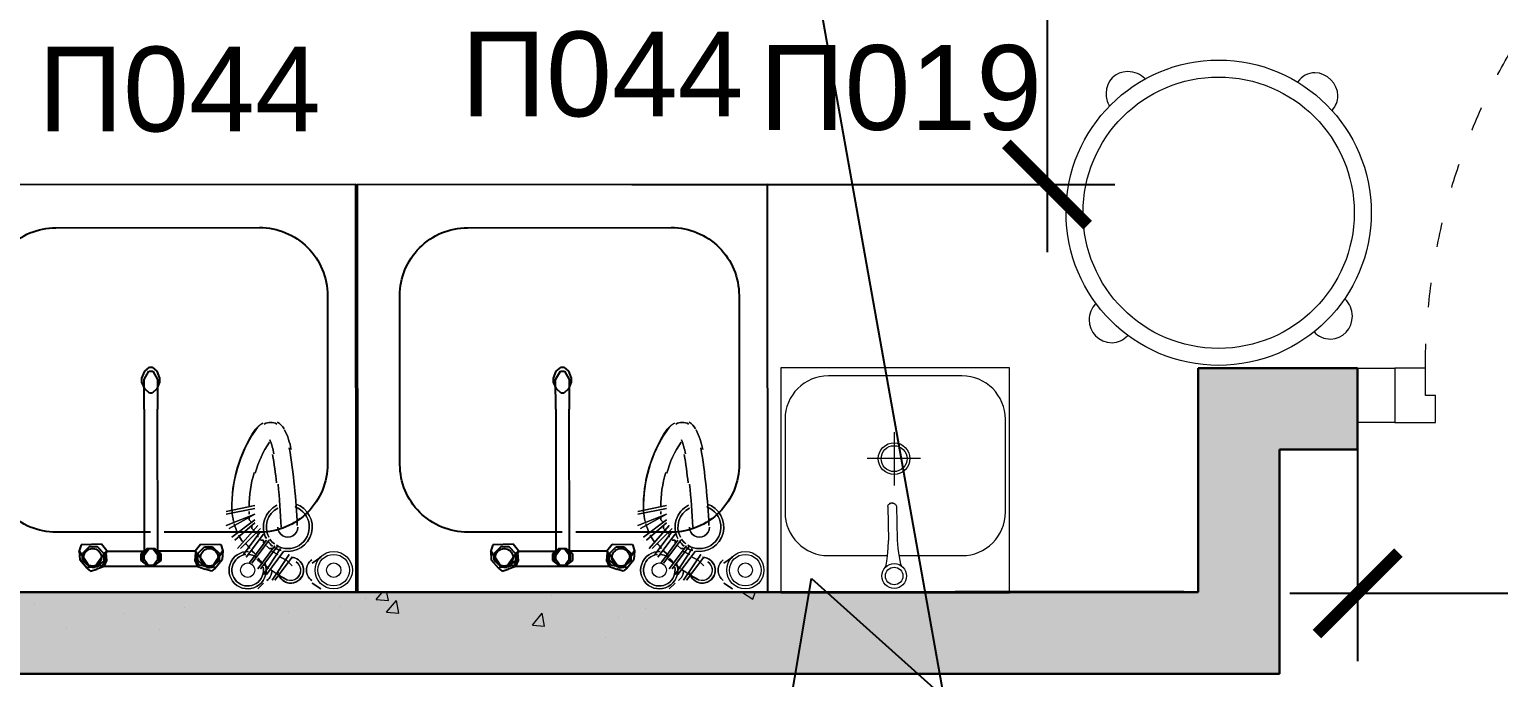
# Model space of a CAD drawing. Header units: millimetres. Extents: x -241391 to 8718866, y 0 to 143518.
# Drawn here: x -214744 to -212577, y 115666 to 116622 of the extents above; entities that cross this region are included whole.
import ezdxf
from ezdxf import colors
from ezdxf.entities.mleader import LeaderData, LeaderLine
from ezdxf.math import Vec2, Vec3

# ---------------------------------------------------------------- set-up
doc = ezdxf.new("R2010")
doc.units = ezdxf.units.MM
doc.header["$MEASUREMENT"] = 0
doc.linetypes.add('ACAD_ISO03W100', pattern=[30, 12, -18])
doc.layers.get('0').update_dxf_attribs({"color": 250, "lineweight": 9})
for name, color, linetype, lineweight in [('АР_Двери', 5, 'Continuous', 18), ('АР_Перегородки газоблок', 165, 'Continuous', 30), ('АР_Перегородки газоблок_Штрих', 165, 'Continuous', 5), ('ТХ_пищеблок', 30, 'Continuous', 20)]:
    doc.layers.add(name, color=color, linetype=linetype, lineweight=lineweight)
doc.layers.add('ТХ_пищеблок_позиции', color=5, linetype='Continuous')
doc.layers.add('ТХ_привязка ТХ', color=7, linetype='Continuous', true_color=0x163d5c)
doc.styles.add('Standart Arial', font='arial.ttf', dxfattribs={"width": 0.7, "height": 250})

# ---------------------------------------------------------------- blocks, each defined once
blk = doc.blocks.new('_Dot')
at = {"color": 0, "linetype": 'ByBlock', "lineweight": -2}
blk.add_line((-0.5, 0), (-1, 0), dxfattribs=at)
at = {"color": 0, "linetype": 'ByBlock', "const_width": 0.5}
blk.add_lwpolyline([(-0.25, 0, 1), (0.25, 0, 1)], format="xyb", close=True, dxfattribs=at)
blk = doc.blocks.new('*U176')
at = {"color": 253}
for points in [[(-55, -80), (-55, 0), (-115, 0), (-115, -40), (-100, -40), (-100, -80), (-55, -80)], [(0, 0), (0, -80), (-55, -80), (-55, 0), (0, 0)], [(-1130, 0), (-1130, -80), (-1075, -80), (-1075, 0), (-1130, 0)], [(-1075, -80), (-1075, 0), (-1015, 0), (-1015, -40), (-1030, -40), (-1030, -80), (-1075, -80)]]:
    blk.add_lwpolyline(points, dxfattribs=at)
blk.add_lwpolyline([(-100, -80), (-100, -1010), (-140, -1010), (-140, -80)], close=True, dxfattribs=at)
at = {"color": 253, "linetype": 'ACAD_ISO03W100', "ltscale": 3}
blk.add_arc((-100, -80), 930, 180, 270, dxfattribs=at)
blk = doc.blocks.new('_ArchTick')
at = {"color": 0, "linetype": 'ByBlock', "const_width": 0.15}
blk.add_lwpolyline([(-0.5, -0.5), (0.5, 0.5)], dxfattribs=at)

msp = doc.modelspace()

# ---------------------------------------------------------------- hatches: boundary and pattern name
at = {"layer": 'АР_Перегородки газоблок_Штрих', "ltscale": 100}
h = msp.add_hatch(dxfattribs=at)
h.set_pattern_fill('AR-CONC', color=253, scale=30)
h.set_pattern_definition([(50, (0, 0), (215.17805, -18.82564), [22.5, -247.5]), (355, (0, 0), (-41.6254, 225.65764), [18, -198]), (100.45144, (17.93, -1.57), (173.55265, 206.832), [19.12206, -210.34263]), (46.1842, (0, 60), (320.1724, -49.65578), [33.75, -371.25]), (96.63564, (26.68, 55.86), (280.3986, 292.23558), [28.6831, -315.51413]), (351.18416, (0, 60), (280.3986, 292.2356), [27, -297]), (21, (30, 45), (179.07212, -120.78567), [22.5, -247.5]), (326, (30, 45), (72.9946, 217.54501), [18, -198]), (71.45144, (44.92, 34.93), (252.06671, 96.75935), [19.12206, -210.34263]), (37.5, (0, 0), (3.647957, 99.868156), [0, -195.6, 0, -201, 0, -198.75]), (7.5, (0, 0), (78.92086, 118.323514), [0, -114.6, 0, -191.1, 0, -75.75]), (327.5, (-66.9, 0), (160.14673, -6.766462), [0, -75, 0, -234, 0, -310.5]), (317.5, (-96.9, 0), (174.95585, 30.031495), [0, -97.5, 0, -155.4, 0, -220.5])])
h.paths.add_polyline_path([(-212900.8, 116002.3), (-212785.4, 116002.3), (-212785.4, 116122.3), (-213020.8, 116122.3), (-213020.8, 115792), (-217983.9, 115791.9), (-217983.9, 115671.9), (-212900.8, 115672)])

# ---------------------------------------------------------------- linework, layer by layer
at = {"layer": 'АР_Перегородки газоблок', "color": 253, "ltscale": 100}
msp.add_line((-217983.9, 115791.9), (-213020.8, 115792), dxfattribs=at)
at = {"layer": 'АР_Перегородки газоблок', "ltscale": 100}
msp.add_line((-217983.9, 115671.9), (-212900.8, 115672), dxfattribs=at)
at = {"layer": 'АР_Перегородки газоблок', "color": 253, "ltscale": 100}
for points in [[(-213020.8, 115792), (-213020.8, 116122.3)], [(-213020.8, 116122.3), (-212785.4, 116122.3)], [(-212785.4, 116122.3), (-212785.4, 116002.3)], [(-212900.8, 116002.3), (-212900.8, 115672)], [(-212785.4, 116002.3), (-212900.8, 116002.3)]]:
    msp.add_lwpolyline(points, dxfattribs=at)
at = {"layer": 'АР_Перегородки газоблок_Штрих', "color": 253, "ltscale": 100}
for p, q in [((-214232.7, 115781.4), (-214223.8, 115791.9)), ((-214214.8, 115779.8), (-214217, 115791.9)), ((-213692.4, 115791.9), (-213677.5, 115781.9)), ((-213677.5, 115781.9), (-213674.1, 115791.9)), ((-214737, 115776), (-214737, 115776)), ((-214287.3, 115771.7), (-214287.3, 115771.7)), ((-214248.1, 115783.4), (-214248.1, 115783.4)), ((-214232.7, 115781.4), (-214214.8, 115779.8)), ((-213973.7, 115786.6), (-213973.7, 115786.6))]:
    msp.add_line(p, q, dxfattribs=at)
at = {"layer": 'АР_Перегородки газоблок_Штрих', "color": 253, "linetype": 'Continuous', "ltscale": 100}
for p, q in [((-214515.2, 115770.2), (-214515.2, 115770.2)), ((-214217.5, 115762.5), (-214203, 115779.8)), ((-214199.6, 115761), (-214203, 115779.8)), ((-214603.9, 115760.9), (-214603.9, 115760.9)), ((-214362.4, 115761.8), (-214362.4, 115761.8)), ((-214217.5, 115762.5), (-214199.6, 115761)), ((-214002.3, 115743.7), (-213987.9, 115761)), ((-213984.4, 115742.2), (-213987.9, 115761)), ((-213875.7, 115755.3), (-213875.7, 115755.3)), ((-213836.3, 115767.5), (-213836.3, 115767.5)), ((-214002.3, 115743.7), (-213984.4, 115742.2)), ((-213990.4, 115746.4), (-213990.4, 115746.4))]:
    msp.add_line(p, q, dxfattribs=at)
at = {"layer": 'АР_Перегородки газоблок_Штрих', "linetype": 'Continuous', "ltscale": 100}
for p, q in [((-214690.1, 115740.2), (-214690.1, 115740.2)), ((-214551.9, 115736.8), (-214551.9, 115736.8)), ((-213894.3, 115725.3), (-213894.3, 115725.3))]:
    msp.add_line(p, q, dxfattribs=at)
at = {"layer": 'ТХ_пищеблок', "color": 132, "lineweight": -2, "ltscale": 100}
for p, q in [((-214578.2, 116107.7, 0), (-214574.2, 116117.7, 0)), ((-214575.2, 116105.7, 0), (-214568.2, 116117.7, 0)), ((-214574.2, 116117.7, 0), (-214567.2, 116123.7, 0)), ((-214568.2, 116117.7, 0), (-214562.2, 116117.7, 0)), ((-214567.2, 116123.7, 0), (-214563.2, 116123.7, 0)), ((-214563.2, 116123.7, 0), (-214556.2, 116117.7, 0)), ((-214562.2, 116117.7, 0), (-214555.2, 116105.7, 0)), ((-214556.2, 116117.7, 0), (-214552.2, 116107.7, 0)), ((-213971.2, 116107.7, 0), (-213967.2, 116117.7, 0)), ((-213968.2, 116105.7, 0), (-213961.2, 116117.7, 0)), ((-213967.2, 116117.7, 0), (-213960.2, 116123.7, 0)), ((-213961.2, 116117.7, 0), (-213955.2, 116117.7, 0)), ((-213960.2, 116123.7, 0), (-213956.2, 116123.7, 0)), ((-213956.2, 116123.7, 0), (-213949.2, 116117.7, 0)), ((-213955.2, 116117.7, 0), (-213948.2, 116105.7, 0)), ((-213949.2, 116117.7, 0), (-213945.2, 116107.7, 0)), ((-214578.2, 116101.7, 0), (-214578.2, 116107.7, 0)), ((-214574.1, 116091.7, 0), (-214578.2, 116101.7, 0)), ((-214575.1, 116061.7, 0), (-214575.2, 116105.7, 0)), ((-214552.2, 116101.7, 0), (-214556.1, 116091.7, 0)), ((-214555.2, 116105.7, 0), (-214555.1, 116061.7, 0)), ((-214552.2, 116107.7, 0), (-214552.2, 116101.7, 0)), ((-213971.2, 116101.7, 0), (-213971.2, 116107.7, 0)), ((-213967.1, 116091.7, 0), (-213971.2, 116101.7, 0)), ((-213968.1, 116061.7, 0), (-213968.2, 116105.7, 0)), ((-213945.2, 116101.7, 0), (-213949.1, 116091.7, 0)), ((-213948.2, 116105.7, 0), (-213948.1, 116061.7, 0)), ((-213945.2, 116107.7, 0), (-213945.2, 116101.7, 0)), ((-214567.1, 116085.7, 0), (-214574.1, 116091.7, 0)), ((-214563.1, 116085.7, 0), (-214567.1, 116085.7, 0)), ((-214556.1, 116091.7, 0), (-214563.1, 116085.7, 0)), ((-213960.1, 116085.7, 0), (-213967.1, 116091.7, 0)), ((-213956.1, 116085.7, 0), (-213960.1, 116085.7, 0)), ((-213949.1, 116091.7, 0), (-213956.1, 116085.7, 0)), ((-214575.1, 116061.7, 0), (-214574.9, 115852.7, 0)), ((-214554.9, 115852.7, 0), (-214555.1, 116061.7, 0)), ((-213968.1, 116061.7, 0), (-213967.9, 115852.7, 0)), ((-213947.9, 115852.7, 0), (-213948.1, 116061.7, 0)), ((-214667.9, 115862, 0), (-214670.9, 115853, 0)), ((-214667.9, 115862, 0), (-214670.9, 115853, 0)), ((-214637.9, 115862.9, 0), (-214667.9, 115862, 0)), ((-214637.9, 115862.9, 0), (-214667.9, 115862, 0)), ((-214655.9, 115859, 0), (-214666, 115849, 0)), ((-214655.9, 115859, 0), (-214666, 115849, 0)), ((-214643.9, 115858.9, 0), (-214655.9, 115859, 0)), ((-214643.9, 115858.9, 0), (-214655.9, 115859, 0)), ((-214634, 115848.9, 0), (-214643.9, 115858.9, 0)), ((-214634, 115848.9, 0), (-214643.9, 115858.9, 0)), ((-214629.9, 115852.9, 0), (-214637.9, 115862.9, 0)), ((-214629.9, 115852.9, 0), (-214637.9, 115862.9, 0)), ((-214499.9, 115853, 0), (-214492, 115863.1, 0)), ((-214499.9, 115853, 0), (-214492, 115863.1, 0)), ((-214495.9, 115849.1, 0), (-214486, 115859.1, 0)), ((-214495.9, 115849.1, 0), (-214486, 115859.1, 0)), ((-214492, 115863.1, 0), (-214462, 115862.2, 0)), ((-214492, 115863.1, 0), (-214462, 115862.2, 0)), ((-214486, 115859.1, 0), (-214474, 115859.1, 0)), ((-214486, 115859.1, 0), (-214474, 115859.1, 0)), ((-214474, 115859.1, 0), (-214463.9, 115849.2, 0)), ((-214474, 115859.1, 0), (-214463.9, 115849.2, 0)), ((-214462, 115862.2, 0), (-214458.9, 115853.2, 0)), ((-214462, 115862.2, 0), (-214458.9, 115853.2, 0)), ((-214060.9, 115862, 0), (-214063.9, 115853, 0)), ((-214060.9, 115862, 0), (-214063.9, 115853, 0)), ((-214030.9, 115862.9, 0), (-214060.9, 115862, 0)), ((-214030.9, 115862.9, 0), (-214060.9, 115862, 0)), ((-214048.9, 115859, 0), (-214059, 115849, 0)), ((-214048.9, 115859, 0), (-214059, 115849, 0)), ((-214036.9, 115858.9, 0), (-214048.9, 115859, 0)), ((-214036.9, 115858.9, 0), (-214048.9, 115859, 0)), ((-214027, 115848.9, 0), (-214036.9, 115858.9, 0)), ((-214027, 115848.9, 0), (-214036.9, 115858.9, 0)), ((-214022.9, 115852.9, 0), (-214030.9, 115862.9, 0)), ((-214022.9, 115852.9, 0), (-214030.9, 115862.9, 0)), ((-213892.9, 115853, 0), (-213885, 115863.1, 0)), ((-213892.9, 115853, 0), (-213885, 115863.1, 0)), ((-213888.9, 115849.1, 0), (-213879, 115859.1, 0)), ((-213888.9, 115849.1, 0), (-213879, 115859.1, 0)), ((-213885, 115863.1, 0), (-213855, 115862.2, 0)), ((-213885, 115863.1, 0), (-213855, 115862.2, 0)), ((-213879, 115859.1, 0), (-213867, 115859.1, 0)), ((-213879, 115859.1, 0), (-213867, 115859.1, 0)), ((-213867, 115859.1, 0), (-213856.9, 115849.2, 0)), ((-213867, 115859.1, 0), (-213856.9, 115849.2, 0)), ((-213855, 115862.2, 0), (-213851.9, 115853.2, 0)), ((-213855, 115862.2, 0), (-213851.9, 115853.2, 0)), ((-214655, 115829, 0), (-214670.9, 115853, 0)), ((-214670.9, 115853, 0), (-214670, 115840, 0)), ((-214655, 115829, 0), (-214670.9, 115853, 0)), ((-214659, 115827, 0), (-214670, 115840, 0)), ((-214659, 115827, 0), (-214670, 115840, 0)), ((-214666, 115839, 0), (-214666, 115849, 0)), ((-214666, 115839, 0), (-214666, 115849, 0)), ((-214666, 115839, 0), (-214656, 115830, 0)), ((-214666, 115839, 0), (-214656, 115830, 0)), ((-214633, 115849.9, 0), (-214647, 115830, 0)), ((-214633, 115849.9, 0), (-214647, 115830, 0)), ((-214644, 115829.9, 0), (-214634, 115838.9, 0)), ((-214644, 115829.9, 0), (-214634, 115838.9, 0)), ((-214636, 115831.9, 0), (-214631, 115840.9, 0)), ((-214636, 115831.9, 0), (-214631, 115840.9, 0)), ((-214634, 115838.9, 0), (-214634, 115848.9, 0)), ((-214634, 115838.9, 0), (-214634, 115848.9, 0)), ((-214634, 115829.9, 0), (-214630, 115838.9, 0)), ((-214634, 115829.9, 0), (-214630, 115838.9, 0)), ((-214633, 115849.9, 0), (-214629.9, 115852.9, 0)), ((-214633, 115849.9, 0), (-214629.9, 115852.9, 0)), ((-214631, 115840.9, 0), (-214633, 115849.9, 0)), ((-214631, 115840.9, 0), (-214633, 115849.9, 0)), ((-214629.9, 115852.9, 0), (-214631, 115849.9, 0)), ((-214629.9, 115852.9, 0), (-214631, 115849.9, 0)), ((-214630, 115838.9, 0), (-214631, 115849.9, 0)), ((-214630, 115838.9, 0), (-214631, 115849.9, 0)), ((-214630.1, 115852.6, 0), (-214574.9, 115852.6, 0)), ((-214570.9, 115855.8, 0), (-214580, 115848.8, 0)), ((-214570.9, 115855.8, 0), (-214580, 115848.8, 0)), ((-214580, 115848.8, 0), (-214580, 115838.8, 0)), ((-214580, 115848.8, 0), (-214580, 115838.8, 0)), ((-214580, 115838.8, 0), (-214571, 115831.8, 0)), ((-214580, 115838.8, 0), (-214571, 115831.8, 0)), ((-214569.9, 115855.8, 0), (-214577, 115848.8, 0)), ((-214569.9, 115855.8, 0), (-214577, 115848.8, 0)), ((-214577, 115848.8, 0), (-214577, 115837.8, 0)), ((-214577, 115848.8, 0), (-214577, 115837.8, 0)), ((-214577, 115837.8, 0), (-214570, 115830.8, 0)), ((-214577, 115837.8, 0), (-214570, 115830.8, 0)), ((-214575, 115846.6, 0), (-214568, 115855.8, 0)), ((-214575, 115840.8, 0), (-214575, 115846.6, 0)), ((-214575, 115840.8, 0), (-214568, 115830.8, 0)), ((-214575, 115840.8, 0), (-214568, 115830.8, 0)), ((-214558.9, 115855.8, 0), (-214570.9, 115855.8, 0)), ((-214558.9, 115855.8, 0), (-214570.9, 115855.8, 0)), ((-214555, 115846.6, 0), (-214562, 115855.8, 0)), ((-214562, 115830.8, 0), (-214555, 115840.8, 0)), ((-214562, 115830.8, 0), (-214555, 115840.8, 0)), ((-214560, 115830.8, 0), (-214553, 115837.8, 0)), ((-214560, 115830.8, 0), (-214553, 115837.8, 0)), ((-214553, 115848.8, 0), (-214559.9, 115855.8, 0)), ((-214553, 115848.8, 0), (-214559.9, 115855.8, 0)), ((-214559, 115831.8, 0), (-214550, 115838.8, 0)), ((-214559, 115831.8, 0), (-214550, 115838.8, 0)), ((-214550, 115848.8, 0), (-214558.9, 115855.8, 0)), ((-214550, 115848.8, 0), (-214558.9, 115855.8, 0)), ((-214555, 115840.8, 0), (-214555, 115846.6, 0)), ((-214499.8, 115852.7, 0), (-214554.9, 115852.7, 0)), ((-214553, 115837.8, 0), (-214553, 115848.8, 0)), ((-214553, 115837.8, 0), (-214553, 115848.8, 0)), ((-214550, 115838.8, 0), (-214550, 115848.8, 0)), ((-214550, 115838.8, 0), (-214550, 115848.8, 0)), ((-214499.9, 115853, 0), (-214498.9, 115850, 0)), ((-214496.9, 115850, 0), (-214499.9, 115853, 0)), ((-214499.9, 115853, 0), (-214498.9, 115850, 0)), ((-214496.9, 115850, 0), (-214499.9, 115853, 0)), ((-214499.9, 115839, 0), (-214498.9, 115850, 0)), ((-214499.9, 115839, 0), (-214498.9, 115850, 0)), ((-214495.8, 115830.1, 0), (-214499.9, 115839, 0)), ((-214495.8, 115830.1, 0), (-214499.9, 115839, 0)), ((-214498.9, 115841, 0), (-214496.9, 115850, 0)), ((-214498.9, 115841, 0), (-214496.9, 115850, 0)), ((-214493.9, 115832.1, 0), (-214498.9, 115841, 0)), ((-214493.9, 115832.1, 0), (-214498.9, 115841, 0)), ((-214496.9, 115850, 0), (-214482.8, 115830.1, 0)), ((-214496.9, 115850, 0), (-214482.8, 115830.1, 0)), ((-214495.9, 115839.1, 0), (-214495.9, 115849.1, 0)), ((-214495.9, 115839.1, 0), (-214495.9, 115849.1, 0)), ((-214485.8, 115830.1, 0), (-214495.9, 115839.1, 0)), ((-214485.8, 115830.1, 0), (-214495.9, 115839.1, 0)), ((-214474.8, 115829.1, 0), (-214458.9, 115853.2, 0)), ((-214474.8, 115829.1, 0), (-214458.9, 115853.2, 0)), ((-214463.9, 115839.2, 0), (-214473.8, 115830.1, 0)), ((-214463.9, 115839.2, 0), (-214473.8, 115830.1, 0)), ((-214470.8, 115827.1, 0), (-214459.9, 115840.2, 0)), ((-214470.8, 115827.1, 0), (-214459.9, 115840.2, 0)), ((-214463.9, 115839.2, 0), (-214463.9, 115849.2, 0)), ((-214463.9, 115839.2, 0), (-214463.9, 115849.2, 0)), ((-214458.9, 115853.2, 0), (-214459.9, 115840.2, 0)), ((-214048, 115829, 0), (-214063.9, 115853, 0)), ((-214063.9, 115853, 0), (-214063, 115840, 0)), ((-214048, 115829, 0), (-214063.9, 115853, 0)), ((-214052, 115827, 0), (-214063, 115840, 0)), ((-214052, 115827, 0), (-214063, 115840, 0)), ((-214059, 115839, 0), (-214059, 115849, 0)), ((-214059, 115839, 0), (-214059, 115849, 0)), ((-214059, 115839, 0), (-214049, 115830, 0)), ((-214059, 115839, 0), (-214049, 115830, 0)), ((-214026, 115849.9, 0), (-214040, 115830, 0)), ((-214026, 115849.9, 0), (-214040, 115830, 0)), ((-214037, 115829.9, 0), (-214027, 115838.9, 0)), ((-214037, 115829.9, 0), (-214027, 115838.9, 0)), ((-214029, 115831.9, 0), (-214024, 115840.9, 0)), ((-214029, 115831.9, 0), (-214024, 115840.9, 0)), ((-214027, 115838.9, 0), (-214027, 115848.9, 0)), ((-214027, 115838.9, 0), (-214027, 115848.9, 0)), ((-214027, 115829.9, 0), (-214023, 115838.9, 0)), ((-214027, 115829.9, 0), (-214023, 115838.9, 0)), ((-214026, 115849.9, 0), (-214022.9, 115852.9, 0)), ((-214026, 115849.9, 0), (-214022.9, 115852.9, 0)), ((-214024, 115840.9, 0), (-214026, 115849.9, 0)), ((-214024, 115840.9, 0), (-214026, 115849.9, 0)), ((-214022.9, 115852.9, 0), (-214024, 115849.9, 0)), ((-214022.9, 115852.9, 0), (-214024, 115849.9, 0)), ((-214023, 115838.9, 0), (-214024, 115849.9, 0)), ((-214023, 115838.9, 0), (-214024, 115849.9, 0)), ((-214023.1, 115852.6, 0), (-213967.9, 115852.6, 0)), ((-213963.9, 115855.8, 0), (-213973, 115848.8, 0)), ((-213963.9, 115855.8, 0), (-213973, 115848.8, 0)), ((-213973, 115848.8, 0), (-213973, 115838.8, 0)), ((-213973, 115848.8, 0), (-213973, 115838.8, 0)), ((-213973, 115838.8, 0), (-213964, 115831.8, 0)), ((-213973, 115838.8, 0), (-213964, 115831.8, 0)), ((-213962.9, 115855.8, 0), (-213970, 115848.8, 0)), ((-213962.9, 115855.8, 0), (-213970, 115848.8, 0)), ((-213970, 115848.8, 0), (-213970, 115837.8, 0)), ((-213970, 115848.8, 0), (-213970, 115837.8, 0)), ((-213970, 115837.8, 0), (-213963, 115830.8, 0)), ((-213970, 115837.8, 0), (-213963, 115830.8, 0)), ((-213968, 115846.6, 0), (-213961, 115855.8, 0)), ((-213968, 115840.8, 0), (-213968, 115846.6, 0)), ((-213968, 115840.8, 0), (-213961, 115830.8, 0)), ((-213968, 115840.8, 0), (-213961, 115830.8, 0)), ((-213951.9, 115855.8, 0), (-213963.9, 115855.8, 0)), ((-213951.9, 115855.8, 0), (-213963.9, 115855.8, 0)), ((-213948, 115846.6, 0), (-213955, 115855.8, 0)), ((-213955, 115830.8, 0), (-213948, 115840.8, 0)), ((-213955, 115830.8, 0), (-213948, 115840.8, 0)), ((-213953, 115830.8, 0), (-213946, 115837.8, 0)), ((-213953, 115830.8, 0), (-213946, 115837.8, 0)), ((-213946, 115848.8, 0), (-213952.9, 115855.8, 0)), ((-213946, 115848.8, 0), (-213952.9, 115855.8, 0)), ((-213952, 115831.8, 0), (-213943, 115838.8, 0)), ((-213952, 115831.8, 0), (-213943, 115838.8, 0)), ((-213943, 115848.8, 0), (-213951.9, 115855.8, 0)), ((-213943, 115848.8, 0), (-213951.9, 115855.8, 0)), ((-213948, 115840.8, 0), (-213948, 115846.6, 0)), ((-213892.8, 115852.7, 0), (-213947.9, 115852.7, 0)), ((-213946, 115837.8, 0), (-213946, 115848.8, 0)), ((-213946, 115837.8, 0), (-213946, 115848.8, 0)), ((-213943, 115838.8, 0), (-213943, 115848.8, 0)), ((-213943, 115838.8, 0), (-213943, 115848.8, 0)), ((-213892.9, 115853, 0), (-213891.9, 115850, 0)), ((-213889.9, 115850, 0), (-213892.9, 115853, 0)), ((-213892.9, 115853, 0), (-213891.9, 115850, 0)), ((-213889.9, 115850, 0), (-213892.9, 115853, 0)), ((-213892.9, 115839, 0), (-213891.9, 115850, 0)), ((-213892.9, 115839, 0), (-213891.9, 115850, 0)), ((-213888.8, 115830.1, 0), (-213892.9, 115839, 0)), ((-213888.8, 115830.1, 0), (-213892.9, 115839, 0)), ((-213891.9, 115841, 0), (-213889.9, 115850, 0)), ((-213891.9, 115841, 0), (-213889.9, 115850, 0)), ((-213886.9, 115832.1, 0), (-213891.9, 115841, 0)), ((-213886.9, 115832.1, 0), (-213891.9, 115841, 0)), ((-213889.9, 115850, 0), (-213875.8, 115830.1, 0)), ((-213889.9, 115850, 0), (-213875.8, 115830.1, 0)), ((-213888.9, 115839.1, 0), (-213888.9, 115849.1, 0)), ((-213888.9, 115839.1, 0), (-213888.9, 115849.1, 0)), ((-213878.8, 115830.1, 0), (-213888.9, 115839.1, 0)), ((-213878.8, 115830.1, 0), (-213888.9, 115839.1, 0)), ((-213867.8, 115829.1, 0), (-213851.9, 115853.2, 0)), ((-213867.8, 115829.1, 0), (-213851.9, 115853.2, 0)), ((-213856.9, 115839.2, 0), (-213866.8, 115830.1, 0)), ((-213856.9, 115839.2, 0), (-213866.8, 115830.1, 0)), ((-213863.8, 115827.1, 0), (-213852.9, 115840.2, 0)), ((-213863.8, 115827.1, 0), (-213852.9, 115840.2, 0)), ((-213856.9, 115839.2, 0), (-213856.9, 115849.2, 0)), ((-213856.9, 115839.2, 0), (-213856.9, 115849.2, 0)), ((-213851.9, 115853.2, 0), (-213852.9, 115840.2, 0)), ((-214659, 115827, 0), (-214657, 115830, 0)), ((-214659, 115827, 0), (-214657, 115830, 0)), ((-214659, 115827, 0), (-214654, 115823, 0)), ((-214659, 115827, 0), (-214654, 115823, 0)), ((-214657, 115830, 0), (-214655, 115829, 0)), ((-214657, 115830, 0), (-214655, 115829, 0)), ((-214656, 115830, 0), (-214644, 115829.9, 0)), ((-214656, 115830, 0), (-214644, 115829.9, 0)), ((-214648, 115828, 0), (-214655, 115829, 0)), ((-214648, 115828, 0), (-214655, 115829, 0)), ((-214654, 115823, 0), (-214645, 115826, 0)), ((-214654, 115823, 0), (-214645, 115826, 0)), ((-214648, 115828, 0), (-214647, 115830, 0)), ((-214648, 115828, 0), (-214647, 115830, 0)), ((-214647, 115830, 0), (-214636, 115831.9, 0)), ((-214647, 115830, 0), (-214636, 115831.9, 0)), ((-214634, 115829.9, 0), (-214645, 115826, 0)), ((-214634, 115829.9, 0), (-214645, 115826, 0)), ((-214495.8, 115830.1, 0), (-214634, 115829.9, 0)), ((-214571, 115831.8, 0), (-214559, 115831.8, 0)), ((-214571, 115831.8, 0), (-214559, 115831.8, 0)), ((-214570, 115830.8, 0), (-214560, 115830.8, 0)), ((-214570, 115830.8, 0), (-214560, 115830.8, 0)), ((-214495.8, 115830.1, 0), (-214484.8, 115826.1, 0)), ((-214495.8, 115830.1, 0), (-214484.8, 115826.1, 0)), ((-214482.8, 115830.1, 0), (-214493.9, 115832.1, 0)), ((-214482.8, 115830.1, 0), (-214493.9, 115832.1, 0)), ((-214473.8, 115830.1, 0), (-214485.8, 115830.1, 0)), ((-214473.8, 115830.1, 0), (-214485.8, 115830.1, 0)), ((-214475.8, 115823.1, 0), (-214484.8, 115826.1, 0)), ((-214475.8, 115823.1, 0), (-214484.8, 115826.1, 0)), ((-214481.8, 115828.1, 0), (-214482.8, 115830.1, 0)), ((-214481.8, 115828.1, 0), (-214482.8, 115830.1, 0)), ((-214481.8, 115828.1, 0), (-214474.8, 115829.1, 0)), ((-214481.8, 115828.1, 0), (-214474.8, 115829.1, 0)), ((-214470.8, 115827.1, 0), (-214475.8, 115823.1, 0)), ((-214470.8, 115827.1, 0), (-214475.8, 115823.1, 0)), ((-214472.8, 115830.1, 0), (-214474.8, 115829.1, 0)), ((-214472.8, 115830.1, 0), (-214474.8, 115829.1, 0)), ((-214470.8, 115827.1, 0), (-214472.8, 115830.1, 0)), ((-214470.8, 115827.1, 0), (-214472.8, 115830.1, 0)), ((-214052, 115827, 0), (-214050, 115830, 0)), ((-214052, 115827, 0), (-214050, 115830, 0)), ((-214052, 115827, 0), (-214047, 115823, 0)), ((-214052, 115827, 0), (-214047, 115823, 0)), ((-214050, 115830, 0), (-214048, 115829, 0)), ((-214050, 115830, 0), (-214048, 115829, 0)), ((-214049, 115830, 0), (-214037, 115829.9, 0)), ((-214049, 115830, 0), (-214037, 115829.9, 0)), ((-214041, 115828, 0), (-214048, 115829, 0)), ((-214041, 115828, 0), (-214048, 115829, 0)), ((-214047, 115823, 0), (-214038, 115826, 0)), ((-214047, 115823, 0), (-214038, 115826, 0)), ((-214041, 115828, 0), (-214040, 115830, 0)), ((-214041, 115828, 0), (-214040, 115830, 0)), ((-214040, 115830, 0), (-214029, 115831.9, 0)), ((-214040, 115830, 0), (-214029, 115831.9, 0)), ((-214027, 115829.9, 0), (-214038, 115826, 0)), ((-214027, 115829.9, 0), (-214038, 115826, 0)), ((-213888.8, 115830.1, 0), (-214027, 115829.9, 0)), ((-213964, 115831.8, 0), (-213952, 115831.8, 0)), ((-213964, 115831.8, 0), (-213952, 115831.8, 0)), ((-213963, 115830.8, 0), (-213953, 115830.8, 0)), ((-213963, 115830.8, 0), (-213953, 115830.8, 0)), ((-213888.8, 115830.1, 0), (-213877.8, 115826.1, 0)), ((-213888.8, 115830.1, 0), (-213877.8, 115826.1, 0)), ((-213875.8, 115830.1, 0), (-213886.9, 115832.1, 0)), ((-213875.8, 115830.1, 0), (-213886.9, 115832.1, 0)), ((-213866.8, 115830.1, 0), (-213878.8, 115830.1, 0)), ((-213866.8, 115830.1, 0), (-213878.8, 115830.1, 0)), ((-213868.8, 115823.1, 0), (-213877.8, 115826.1, 0)), ((-213868.8, 115823.1, 0), (-213877.8, 115826.1, 0)), ((-213874.8, 115828.1, 0), (-213875.8, 115830.1, 0)), ((-213874.8, 115828.1, 0), (-213875.8, 115830.1, 0)), ((-213874.8, 115828.1, 0), (-213867.8, 115829.1, 0)), ((-213874.8, 115828.1, 0), (-213867.8, 115829.1, 0)), ((-213863.8, 115827.1, 0), (-213868.8, 115823.1, 0)), ((-213863.8, 115827.1, 0), (-213868.8, 115823.1, 0)), ((-213865.8, 115830.1, 0), (-213867.8, 115829.1, 0)), ((-213865.8, 115830.1, 0), (-213867.8, 115829.1, 0)), ((-213863.8, 115827.1, 0), (-213865.8, 115830.1, 0)), ((-213863.8, 115827.1, 0), (-213865.8, 115830.1, 0))]:
    msp.add_line(p, q, dxfattribs=at)
at = {"layer": 'ТХ_пищеблок', "color": 132}
for p, q in [((-213298.9, 116123), (-213635.9, 116123)), ((-213635.9, 116123), (-213635.9, 115791)), ((-213298.9, 115791), (-213298.9, 116123)), ((-213368.9, 116111), (-213565.9, 116111)), ((-213629.9, 116047), (-213629.9, 115910)), ((-213304.9, 115910), (-213304.9, 116047)), ((-213469, 116027.9), (-213468.9, 115949.6)), ((-213430.3, 115989.1), (-213508.6, 115989)), ((-213477.7, 115920.5), (-213477.1, 115921.4)), ((-213477.1, 115921.4), (-213476.3, 115922.1)), ((-213477.1, 115921.4), (-213476.3, 115922.1)), ((-213476.3, 115922.1), (-213475.4, 115922.7)), ((-213476.3, 115922.1), (-213475.4, 115922.7)), ((-213475.6, 115922.8), (-213475.1, 115923.2)), ((-213475.4, 115922.7), (-213474.4, 115923.1)), ((-213475.4, 115922.7), (-213474.4, 115923.1)), ((-213475.1, 115923.2), (-213474.3, 115923.5)), ((-213474.8, 115923.2), (-213473.7, 115923.5)), ((-213474.8, 115923.2), (-213473.7, 115923.5)), ((-213474.3, 115923.5), (-213473.5, 115923.7)), ((-213473.7, 115923.5), (-213472.6, 115923.6)), ((-213473.7, 115923.5), (-213472.6, 115923.6)), ((-213473.5, 115923.7), (-213472.6, 115923.8)), ((-213472.6, 115923.8), (-213471.8, 115923.8)), ((-213472.6, 115923.6), (-213471.5, 115923.5)), ((-213472.6, 115923.6), (-213471.5, 115923.5)), ((-213471.8, 115923.8), (-213470.9, 115923.6)), ((-213471.5, 115923.5), (-213470.4, 115923.3)), ((-213471.5, 115923.5), (-213470.4, 115923.3)), ((-213470.9, 115923.6), (-213470.2, 115923.3)), ((-213470.2, 115923.3), (-213469.6, 115923)), ((-213470, 115923.3), (-213469, 115922.9)), ((-213470, 115923.3), (-213469, 115922.9)), ((-213469, 115922.9), (-213468.1, 115922.3)), ((-213469, 115922.9), (-213468.1, 115922.3)), ((-213468.1, 115922.3), (-213467.3, 115921.6)), ((-213468.1, 115922.3), (-213467.3, 115921.6)), ((-213467.3, 115921.6), (-213466.6, 115920.8)), ((-213478.4, 115918.6), (-213478.2, 115919.6)), ((-213478.4, 115918.6), (-213478.2, 115919.6)), ((-213478.4, 115918.6), (-213477.1, 115868.2)), ((-213478.4, 115918.6), (-213477.1, 115868.2)), ((-213478.2, 115919.6), (-213477.7, 115920.5)), ((-213466.6, 115920.8), (-213466.1, 115919.9)), ((-213466.6, 115920.8), (-213466.1, 115919.9)), ((-213466.1, 115919.9), (-213465.7, 115919)), ((-213466.1, 115919.9), (-213465.7, 115919)), ((-213465.7, 115919), (-213464.3, 115869.6)), ((-213478.7, 115845.8), (-213477.7, 115856.8)), ((-213477.7, 115856.8), (-213477.1, 115868.2)), ((-213464.3, 115869.6), (-213464.2, 115868.6)), ((-213464.3, 115869.6), (-213464.3, 115869.6)), ((-213464.3, 115869.6), (-213464.2, 115868.6)), ((-213463, 115857.2), (-213464.2, 115868.6)), ((-213461.7, 115846.9), (-213463, 115857.2)), ((-213565.9, 115846), (-213478.7, 115846)), ((-213480.7, 115831.9), (-213479.6, 115837.9)), ((-213479.6, 115837.9), (-213478.7, 115845.9)), ((-213460.3, 115839), (-213461.7, 115847)), ((-213461.5, 115846), (-213368.9, 115846)), ((-213458.9, 115833.2), (-213460.3, 115839)), ((-213482, 115828.7), (-213480.7, 115832.1)), ((-213457.4, 115830), (-213458.9, 115833.3)), ((-213457.4, 115830), (-213458.9, 115833.3)), ((-213635.9, 115791), (-213298.9, 115791))]:
    msp.add_line(p, q, dxfattribs=at)
at = {"layer": 'ТХ_пищеблок', "color": 253}
msp.add_line((-213378.8, 115793.7), (-213041.8, 115793.7), dxfattribs=at)
at = {"layer": 'ТХ_пищеблок', "color": 132, "lineweight": -2, "ltscale": 100, "elevation": 0}
for points in [[(-214867.4, 115792.6), (-214262.4, 115793.1), (-214262.9, 116393.1), (-214867.9, 116392.6), (-214867.4, 115792.6)], [(-214260.4, 115792.6), (-213655.4, 115793.1), (-213655.9, 116393.1), (-214260.9, 116392.6), (-214260.4, 115792.6)]]:
    msp.add_lwpolyline(points, dxfattribs=at)
for points in [[(-214565.5, 115880.6), (-214704.7, 115880.5, -0.414214), (-214804.8, 115980.4), (-214805, 116229.2, -0.414214), (-214705.1, 116329.3), (-214404.8, 116329.6, -0.414214), (-214304.7, 116229.6), (-214304.5, 115980.8, -0.414214), (-214404.4, 115880.7), (-214545.5, 115880.6)], [(-213958.5, 115880.6), (-214097.7, 115880.5, -0.414214), (-214197.8, 115980.4), (-214198, 116229.2, -0.414214), (-214098.1, 116329.3), (-213797.8, 116329.6, -0.414214), (-213697.7, 116229.6), (-213697.5, 115980.8, -0.414214), (-213797.4, 115880.7), (-213938.5, 115880.6)]]:
    msp.add_lwpolyline(points, format="xyb", dxfattribs=at)
at = {"layer": 'ТХ_пищеблок', "color": 132, "lineweight": 0, "elevation": 0}
for points in [[(-214411.8, 116031.1, -0.098402), (-214400, 116041.4, 0.098402), (-214411.3, 116030, 0.153885), (-214445.6, 115914.1, -0.153885), (-214411.8, 116031.1)], [(-213804.8, 116031.1, -0.098402), (-213793, 116041.4, 0.098402), (-213804.3, 116030, 0.153885), (-213838.6, 115914.1, -0.153885), (-213804.8, 116031.1)], [(-214368.2, 115811.8, -0.016359), (-214387.9, 115824.8, 0.016359), (-214366.9, 115812.1, 1.000109), (-214350.8, 115837, -1.000109), (-214368.2, 115811.8)], [(-213761.2, 115811.8, -0.016359), (-213780.9, 115824.8, 0.016359), (-213759.9, 115812.1, 1.000109), (-213743.8, 115837, -1.000109), (-213761.2, 115811.8)]]:
    msp.add_lwpolyline(points, format="xyb", dxfattribs=at)
for points in [[(-214379.1, 116040, 0.263202), (-214397.8, 116040, -0.263202)], [(-214368.7, 116032.7, 0.128446), (-214378.4, 116042.7, -0.128446)], [(-214358.3, 116002.7, 0.076793), (-214368, 116031.4, -0.076793)], [(-213772.1, 116040, 0.263202), (-213790.8, 116040, -0.263202)], [(-213761.7, 116032.7, 0.128446), (-213771.4, 116042.7, -0.128446)], [(-213751.3, 116002.7, 0.076793), (-213761, 116031.4, -0.076793)], [(-214390.2, 116013.2, 0.086562), (-214411.1, 115967.6, -0.086562)], [(-214383.7, 115995.9, 0.048642), (-214389.5, 116016.9, -0.048642)], [(-213783.2, 116013.2, 0.086562), (-213804.1, 115967.6, -0.086562)], [(-213776.7, 115995.9, 0.048642), (-213782.5, 116016.9, -0.048642)], [(-214379.9, 115953.3, 0.021688), (-214385.6, 115995, -0.021688)], [(-214349.1, 115890.6, 0.030153), (-214361, 116005, -0.030153)], [(-213772.9, 115953.3, 0.021688), (-213778.6, 115995, -0.021688)], [(-213742.1, 115890.6, 0.030153), (-213754, 116005, -0.030153)], [(-214412.7, 115968.6, 0.073497), (-214420.2, 115917.8, -0.073497)], [(-213805.7, 115968.6, 0.073497), (-213813.2, 115917.8, -0.073497)], [(-214372.7, 115888, 0.008531), (-214377.5, 115951.6, -0.008531)], [(-213765.7, 115888, 0.008531), (-213770.5, 115951.6, -0.008531)], [(-214369.1, 115852.6, 0.921844), (-214351.4, 115922.1, -0.921844)], [(-213762.1, 115852.6, 0.921844), (-213744.4, 115922.1, -0.921844)], [(-214445.4, 115912.2, 0.043708), (-214443.1, 115896.5, -0.043708)], [(-214379.1, 115920.2, 0.423103), (-214394.8, 115871.1, -0.423103)], [(-214377.9, 115916.1, 0.413779), (-214391.2, 115873.2, -0.413779)], [(-214380, 115861.2, 1.108707), (-214352.1, 115917.8, -1.108707)], [(-213838.4, 115912.2, 0.043708), (-213836.1, 115896.5, -0.043708)], [(-213772.1, 115920.2, 0.423103), (-213787.8, 115871.1, -0.423103)], [(-213770.9, 115916.1, 0.413779), (-213784.2, 115873.2, -0.413779)], [(-213773, 115861.2, 1.108707), (-213745.1, 115917.8, -1.108707)], [(-214442.1, 115892.8, 0.038822), (-214437.2, 115879.6, -0.038822)], [(-214377.9, 115888, 1.000049), (-214348.3, 115888, -1.000049)], [(-213835.1, 115892.8, 0.038822), (-213830.2, 115879.6, -0.038822)], [(-213770.9, 115888, 1.000049), (-213741.3, 115888, -1.000049)], [(-214435.6, 115876.1, 0.030446), (-214430, 115866.7, -0.030446)], [(-214425.4, 115864.6, 0.021049), (-214418.8, 115856.4, -0.021049)], [(-214392.5, 115867.4, 0.071236), (-214385.5, 115859.9, -0.071236)], [(-214389.4, 115870.3, 0.075801), (-214383, 115863.3, -0.075801)], [(-214382.3, 115857.6, 0.071497), (-214372.9, 115853.4, -0.071497)], [(-213828.6, 115876.1, 0.030446), (-213823, 115866.7, -0.030446)], [(-213818.4, 115864.6, 0.021049), (-213811.8, 115856.4, -0.021049)], [(-213785.5, 115867.4, 0.071236), (-213778.5, 115859.9, -0.071236)], [(-213782.4, 115870.3, 0.075801), (-213776, 115863.3, -0.075801)], [(-213775.3, 115857.6, 0.071497), (-213765.9, 115853.4, -0.071497)], [(-214421.2, 115852, 3.349514), (-214396.7, 115834.5, -3.349514)], [(-214424.9, 115847.7, 2.5734), (-214399.5, 115829.2, -2.5734)], [(-214410.1, 115844.4, 0.121122), (-214420.6, 115847.8, -0.121122)], [(-214416.3, 115853.6, 0.020071), (-214409.1, 115846.6, -0.020071)], [(-214409, 115841, 0.006867), (-214401.6, 115835.1, -0.006867)], [(-214401, 115833.8, 0.111571), (-214407, 115842.1, -0.111571)], [(-214376.7, 115817.8, 1.879148), (-214358.4, 115843.6, -1.879148)], [(-214375.7, 115815.8, 1.639573), (-214356.2, 115843.4, -1.639573)], [(-214327.9, 115839.9, 0.502962), (-214327.9, 115809.3, -0.502962)], [(-213814.2, 115852, 3.349514), (-213789.7, 115834.5, -3.349514)], [(-213817.9, 115847.7, 2.5734), (-213792.5, 115829.2, -2.5734)], [(-213803.1, 115844.4, 0.121122), (-213813.6, 115847.8, -0.121122)], [(-213809.3, 115853.6, 0.020071), (-213802.1, 115846.6, -0.020071)], [(-213802, 115841, 0.006867), (-213794.6, 115835.1, -0.006867)], [(-213794, 115833.8, 0.111571), (-213800, 115842.1, -0.111571)], [(-213769.7, 115817.8, 1.879148), (-213751.4, 115843.6, -1.879148)], [(-213768.7, 115815.8, 1.639573), (-213749.2, 115843.4, -1.639573)], [(-213720.9, 115839.9, 0.502962), (-213720.9, 115809.3, -0.502962)], [(-214398.6, 115832.7, 0.006878), (-214390.9, 115827, -0.006878)], [(-214394, 115809.3, 0.232603), (-214386.4, 115824.2, -0.232603)], [(-214377.8, 115822.6, 0.039911), (-214377.2, 115819.6, -0.039911)], [(-213791.6, 115832.7, 0.006878), (-213783.9, 115827, -0.006878)], [(-213787, 115809.3, 0.232603), (-213779.4, 115824.2, -0.232603)], [(-213770.8, 115822.6, 0.039911), (-213770.2, 115819.6, -0.039911)]]:
    msp.add_lwpolyline(points, format="xyb", close=True, dxfattribs=at)
for points in [[(-214411.7, 115919.8), (-214454.1, 115911.3)], [(-214454.1, 115907.1), (-214411.7, 115915.5)], [(-214411.7, 115907.1), (-214454.1, 115890.2), (-214411.7, 115907.1), (-214449.8, 115885.9)], [(-214420.2, 115911.3), (-214420.2, 115907.1)], [(-214420.2, 115902.8), (-214420.2, 115898.6), (-214416, 115894.4), (-214420.2, 115898.6)], [(-213804.7, 115919.8), (-213847.1, 115911.3)], [(-213847.1, 115907.1), (-213804.7, 115915.5)], [(-213804.7, 115907.1), (-213847.1, 115890.2), (-213804.7, 115907.1), (-213842.8, 115885.9)], [(-213813.2, 115911.3), (-213813.2, 115907.1)], [(-213813.2, 115902.8), (-213813.2, 115898.6), (-213809, 115894.4), (-213813.2, 115898.6)], [(-214411.7, 115898.6), (-214445.6, 115873.2)], [(-214441.4, 115869), (-214411.7, 115894.4)], [(-214407.5, 115890.2), (-214437.1, 115856.3)], [(-214432.9, 115856.3), (-214403.3, 115885.9)], [(-214403.3, 115881.7), (-214428.7, 115847.8)], [(-214416, 115890.2), (-214416, 115885.9), (-214411.7, 115881.7), (-214407.5, 115877.5), (-214407.5, 115873.2), (-214407.5, 115877.5), (-214411.7, 115881.7), (-214416, 115885.9)], [(-213804.7, 115898.6), (-213838.6, 115873.2)], [(-213834.4, 115869), (-213804.7, 115894.4)], [(-213800.5, 115890.2), (-213830.1, 115856.3)], [(-213825.9, 115856.3), (-213796.3, 115885.9)], [(-213796.3, 115881.7), (-213821.7, 115847.8)], [(-213809, 115890.2), (-213809, 115885.9), (-213804.7, 115881.7), (-213800.5, 115877.5), (-213800.5, 115873.2), (-213800.5, 115877.5), (-213804.7, 115881.7), (-213809, 115885.9)], [(-214424.4, 115843.6), (-214399.1, 115877.5)], [(-214394.8, 115869), (-214420.2, 115835.1)], [(-214416, 115835.1), (-214390.6, 115869)], [(-214382.1, 115860.5), (-214407.5, 115826.7)], [(-214403.3, 115869), (-214399.1, 115869), (-214399.1, 115864.8), (-214399.1, 115869)], [(-214403.3, 115826.7), (-214377.9, 115860.5)], [(-214373.7, 115856.3), (-214399.1, 115818.2)], [(-214394.8, 115860.5), (-214390.6, 115856.3), (-214386.4, 115856.3), (-214390.6, 115856.3)], [(-213817.4, 115843.6), (-213792.1, 115877.5)], [(-213787.8, 115869), (-213813.2, 115835.1)], [(-213809, 115835.1), (-213783.6, 115869)], [(-213775.1, 115860.5), (-213800.5, 115826.7)], [(-213796.3, 115869), (-213792.1, 115869), (-213792.1, 115864.8), (-213792.1, 115869)], [(-213796.3, 115826.7), (-213770.9, 115860.5)], [(-213766.7, 115856.3), (-213792.1, 115818.2)], [(-213787.8, 115860.5), (-213783.6, 115856.3), (-213779.4, 115856.3), (-213783.6, 115856.3)], [(-214394.8, 115818.2), (-214369.4, 115852.1)], [(-214386.4, 115852.1), (-214377.9, 115847.8)], [(-214361, 115847.8), (-214386.4, 115809.8)], [(-214382.1, 115809.8), (-214356.7, 115843.6)], [(-214365.2, 115839.4), (-214356.7, 115830.9), (-214365.2, 115839.4), (-214373.7, 115843.6)], [(-214327.1, 115835.1), (-214314.4, 115843.6)], [(-213787.8, 115818.2), (-213762.4, 115852.1)], [(-213779.4, 115852.1), (-213770.9, 115847.8)], [(-213754, 115847.8), (-213779.4, 115809.8)], [(-213775.1, 115809.8), (-213749.7, 115843.6)], [(-213758.2, 115839.4), (-213749.7, 115830.9), (-213758.2, 115839.4), (-213766.7, 115843.6)], [(-213720.1, 115835.1), (-213707.4, 115843.6)], [(-214399.1, 115805.5), (-214407.5, 115797.1)], [(-214327.1, 115805.5), (-214314.4, 115797.1)], [(-213792.1, 115805.5), (-213800.5, 115797.1)], [(-213720.1, 115805.5), (-213707.4, 115797.1)]]:
    msp.add_lwpolyline(points, close=True, dxfattribs=at)
for points in [[(-214454.1, 115911.3), (-214454.1, 115911.3)], [(-214454.1, 115911.3), (-214454.1, 115911.3)], [(-214411.7, 115915.5), (-214411.7, 115915.5)], [(-214411.7, 115915.5), (-214411.7, 115915.5)], [(-214411.7, 115907.1), (-214411.7, 115907.1)], [(-214411.7, 115907.1), (-214411.7, 115907.1)], [(-213847.1, 115911.3), (-213847.1, 115911.3)], [(-213847.1, 115911.3), (-213847.1, 115911.3)], [(-213804.7, 115915.5), (-213804.7, 115915.5)], [(-213804.7, 115915.5), (-213804.7, 115915.5)], [(-213804.7, 115907.1), (-213804.7, 115907.1)], [(-213804.7, 115907.1), (-213804.7, 115907.1)], [(-214449.8, 115890.2), (-214449.8, 115890.2)], [(-214449.8, 115890.2), (-214449.8, 115890.2)], [(-214411.7, 115898.6), (-214411.7, 115898.6)], [(-214411.7, 115898.6), (-214411.7, 115898.6)], [(-214407.5, 115885.9), (-214407.5, 115885.9)], [(-214407.5, 115885.9), (-214407.5, 115885.9)], [(-213842.8, 115890.2), (-213842.8, 115890.2)], [(-213842.8, 115890.2), (-213842.8, 115890.2)], [(-213804.7, 115898.6), (-213804.7, 115898.6)], [(-213804.7, 115898.6), (-213804.7, 115898.6)], [(-213800.5, 115885.9), (-213800.5, 115885.9)], [(-213800.5, 115885.9), (-213800.5, 115885.9)], [(-214445.6, 115869), (-214445.6, 115869)], [(-214445.6, 115869), (-214445.6, 115869)], [(-214437.1, 115856.3), (-214437.1, 115856.3)], [(-214437.1, 115856.3), (-214437.1, 115856.3)], [(-214399.1, 115877.5), (-214399.1, 115877.5)], [(-214399.1, 115877.5), (-214399.1, 115877.5)], [(-214390.6, 115869), (-214390.6, 115869)], [(-214390.6, 115869), (-214390.6, 115869)], [(-214382.1, 115860.5), (-214382.1, 115860.5)], [(-214382.1, 115860.5), (-214382.1, 115860.5)], [(-213838.6, 115869), (-213838.6, 115869)], [(-213838.6, 115869), (-213838.6, 115869)], [(-213830.1, 115856.3), (-213830.1, 115856.3)], [(-213830.1, 115856.3), (-213830.1, 115856.3)], [(-213792.1, 115877.5), (-213792.1, 115877.5)], [(-213792.1, 115877.5), (-213792.1, 115877.5)], [(-213783.6, 115869), (-213783.6, 115869)], [(-213783.6, 115869), (-213783.6, 115869)], [(-213775.1, 115860.5), (-213775.1, 115860.5)], [(-213775.1, 115860.5), (-213775.1, 115860.5)], [(-214428.7, 115843.6), (-214428.7, 115843.6)], [(-214428.7, 115843.6), (-214428.7, 115843.6)], [(-214416, 115835.1), (-214416, 115835.1)], [(-214416, 115835.1), (-214416, 115835.1)], [(-214369.4, 115852.1), (-214369.4, 115852.1)], [(-214369.4, 115852.1), (-214369.4, 115852.1)], [(-214361, 115843.6), (-214361, 115843.6)], [(-214361, 115843.6), (-214361, 115843.6)], [(-213821.7, 115843.6), (-213821.7, 115843.6)], [(-213821.7, 115843.6), (-213821.7, 115843.6)], [(-213809, 115835.1), (-213809, 115835.1)], [(-213809, 115835.1), (-213809, 115835.1)], [(-213762.4, 115852.1), (-213762.4, 115852.1)], [(-213762.4, 115852.1), (-213762.4, 115852.1)], [(-213754, 115843.6), (-213754, 115843.6)], [(-213754, 115843.6), (-213754, 115843.6)], [(-214407.5, 115826.7), (-214407.5, 115826.7)], [(-214407.5, 115826.7), (-214407.5, 115826.7)], [(-214394.8, 115818.2), (-214394.8, 115818.2)], [(-214394.8, 115818.2), (-214394.8, 115818.2)], [(-213800.5, 115826.7), (-213800.5, 115826.7)], [(-213800.5, 115826.7), (-213800.5, 115826.7)], [(-213787.8, 115818.2), (-213787.8, 115818.2)], [(-213787.8, 115818.2), (-213787.8, 115818.2)], [(-214386.4, 115809.8), (-214386.4, 115809.8)], [(-214386.4, 115809.8), (-214386.4, 115809.8)], [(-213779.4, 115809.8), (-213779.4, 115809.8)], [(-213779.4, 115809.8), (-213779.4, 115809.8)]]:
    msp.add_lwpolyline(points, dxfattribs=at)
at = {"layer": 'ТХ_пищеблок'}
for radius in [225, 200]:
    msp.add_circle((-212990.4, 116351.5), radius, dxfattribs=at)
at = {"layer": 'ТХ_пищеблок', "color": 132, "lineweight": -2, "ltscale": 100}
for centre in [(-214651, 115843.5, 0), (-214651, 115843.5, 0), (-214478.9, 115843.6, 0), (-214478.9, 115843.6, 0), (-214044, 115843.5, 0), (-214044, 115843.5, 0), (-213871.9, 115843.6, 0), (-213871.9, 115843.6, 0)]:
    msp.add_circle(centre, 13, dxfattribs=at)
at = {"layer": 'ТХ_пищеблок', "color": 132, "lineweight": 0}
for centre, radius in [((-214422.3, 115824.6, 0), 10.6), ((-214422.3, 115824.6, 0), 10.6), ((-214295.4, 115824.6, 0), 27.5), ((-214295.4, 115824.6, 0), 27.5), ((-214295.4, 115824.6, 0), 23.3), ((-214295.4, 115824.6, 0), 23.3), ((-214295.4, 115824.6, 0), 10.6), ((-214295.4, 115824.6, 0), 10.6), ((-213815.3, 115824.6, 0), 10.6), ((-213815.3, 115824.6, 0), 10.6), ((-213688.4, 115824.6, 0), 27.5), ((-213688.4, 115824.6, 0), 27.5), ((-213688.4, 115824.6, 0), 23.3), ((-213688.4, 115824.6, 0), 23.3), ((-213688.4, 115824.6, 0), 10.6), ((-213688.4, 115824.6, 0), 10.6)]:
    msp.add_circle(centre, radius, dxfattribs=at)
at = {"layer": 'ТХ_пищеблок', "color": 132}
for radius in [18.3, 13]:
    msp.add_circle((-213468.9, 115816), radius, dxfattribs=at)
for centre, start, end in [((-213565.9, 116047), 90, 180), ((-213368.9, 116047), 0, 90), ((-213565.9, 115910), 180, 270), ((-213368.9, 115910), 270, 0)]:
    msp.add_arc(centre, 64, start, end, dxfattribs=at)
for major_axis in [(16.5, -16.5), (13.5, -13.5)]:
    msp.add_ellipse((-213469, 115989), major_axis=major_axis, ratio=1, start_param=4.712389, end_param=10.995574, dxfattribs=at)
at = {"layer": 'ТХ_пищеблок', "linetype": 'ByBlock'}
for points, knots in [([(-213099.2, 116549.1), (-213105.2, 116555.5), (-213114.1, 116559.5), (-213124.7, 116559.5), (-213124.7, 116559.5), (-213142.6, 116559.5), (-213156.5, 116545.6), (-213156.5, 116527.7)], [0.1541299, 0.1541299, 0.1541299, 0.1541299, 0.1875, 0.1875, 0.1875, 0.187501, 1, 1, 1, 1]), ([(-212822.6, 116502.7), (-212817.6, 116508.6), (-212814.6, 116516.1), (-212814.6, 116523.9), (-212814.6, 116523.9), (-212814.6, 116541.8), (-212830.5, 116557.7), (-212848.3, 116557.7), (-212848.3, 116557.7), (-212858.7, 116557.7), (-212867.7, 116552.3), (-212873.5, 116544.4)], [0.0975623, 0.0975623, 0.0975623, 0.0975623, 0.125, 0.125, 0.125, 0.125001, 0.1875, 0.1875, 0.1875, 0.187501, 0.6578849, 0.6578849, 0.6578849, 0.6578849]), ([(-212849.2, 116175.4), (-212843.3, 116169.2), (-212834.9, 116165.2), (-212824.9, 116165.2), (-212824.9, 116165.2), (-212807.1, 116165.2), (-212793.2, 116181.1), (-212793.2, 116199), (-212793.2, 116199), (-212793.2, 116208.7), (-212797.3, 116217.8), (-212803.8, 116224.1)], [0.0313164, 0.0313164, 0.0313164, 0.0313164, 0.0625, 0.0625, 0.0625, 0.062501, 0.125, 0.125, 0.125, 0.125001, 0.1588731, 0.1588731, 0.1588731, 0.1588731]), ([(-213181.3, 116193.6), (-213181.3, 116175.8), (-213167.4, 116159.9), (-213147.6, 116159.9), (-213147.6, 116159.9), (-213138.6, 116159.9), (-213130.6, 116163.9), (-213124.9, 116170.2)], [0, 0, 0, 0, 0.0625, 0.0625, 0.0625, 0.062501, 0.09395651, 0.09395651, 0.09395651, 0.09395651])]:
    msp.add_open_spline(points, degree=3, knots=knots, dxfattribs=at)
for points in [[(-213156.5, 116527.7), (-213156.5, 116520.8), (-213154.8, 116514.6), (-213151.8, 116509.5)], [(-213172, 116217.1), (-213177.9, 116210.9), (-213181.3, 116202.5), (-213181.3, 116193.6)]]:
    msp.add_open_spline(points, degree=3, dxfattribs=at)
at = {"layer": 'ТХ_привязка ТХ', "ltscale": 100}
for p, q in [((-213243.4, 117598.4), (-213243.4, 116293.1)), ((-213855.9, 116393.1), (-213143.4, 116393.1)), ((-212785.4, 116002.3), (-212785.4, 115690.4)), ((-211555.4, 115790.4), (-212885.4, 115790.4))]:
    msp.add_line(p, q, dxfattribs=at)

# ---------------------------------------------------------------- block references
at = {"layer": 'АР_Двери', "color": 253, "xscale": -1, "rotation": 180}
msp.add_blockref('*U176', (-211655.4, 116042.3), dxfattribs=at)
at = {"layer": 'ТХ_привязка ТХ', "ltscale": 100, "xscale": 120, "yscale": 120, "zscale": 120}
for p, rotation in [((-213243.4, 116393.1), 270), ((-212785.4, 115790.4), 180)]:
    msp.add_blockref('_ArchTick', p, dxfattribs=dict(at, rotation=rotation))

# ---------------------------------------------------------------- texts
at = {"layer": 'ТХ_пищеблок_позиции', "style": 'Standart Arial'}
for s, p in [('П044', (-214107.8, 116493.5, -1.1)), ('П044', (-214731.5, 116471.3, -1.1)), ('П019', (-213667.6, 116473.6, -0.5))]:
    msp.add_text(s, height=125, dxfattribs=at).set_placement(p)

# ---------------------------------------------------------------- leaders
at = {"layer": 'ТХ_привязка ТХ', "lineweight": 20}
ml = msp.add_multileader_mtext('Standard', dxfattribs=at)
ml.set_content('\\A1;Предусмотреть выводы для подключения системы "Проход и питание"', color=256, style='Standart Arial')
ml.set_leader_properties()
ml.set_arrow_properties(name='DOT')
ml.build(insert=Vec2(0, 0))
ml.multileader.update_dxf_attribs({"text_left_attachment_type": 6, "text_right_attachment_type": 6, "dogleg_length": 50, "arrow_head_size": 50})
ctx = ml.context
ctx.base_point, ctx.char_height, ctx.arrow_head_size, ctx.landing_gap_size, ctx.plane_origin = Vec3(-216316.6, 126863.7), 200, 50, 0, Vec3(-191132.5, 109321.2)
ctx.left_attachment, ctx.right_attachment = 6, 6
notes = []
notes.append((ctx, [(0, (1, 1, 0), (-213284.8, 126863.7), (-1, 0), 50, [(0, [(-209799.3, 116466.6)], 0, [])])]))
ctx.mtext.insert, ctx.mtext.width, ctx.mtext.flow_direction = Vec3(-216316.6, 127103.7), 3771.54, 5
ml = msp.add_multileader_mtext('Standard', dxfattribs=at)
ml.set_content('Сливные лотки с трапами со съемной решеткой из нерж.  стали, 300х300 мм, размер ячейки 33х33 мм', color=256, style='Standart Arial')
ml.set_leader_properties()
ml.set_arrow_properties(name='DOT')
ml.build(insert=Vec2(0, 0))
ml.multileader.update_dxf_attribs({"text_left_attachment_type": 6, "text_right_attachment_type": 6, "dogleg_length": 50, "arrow_head_size": 50})
ctx = ml.context
ctx.base_point, ctx.char_height, ctx.arrow_head_size, ctx.landing_gap_size, ctx.plane_origin = Vec3(-218672.8, 125138.1, 0), 200, 50, 0, Vec3(-194739.9, 112516.8, 0)
ctx.left_attachment, ctx.right_attachment = 6, 6
notes.append((ctx, [(0, (1, 1, 0), (-215092.9, 125138.1, 0), (-1, 0), 50, [(1, [(-214378.5, 115354.3, 0), (-213344.6, 115354.3, 0)], 0, [])])]))
ctx.mtext.insert, ctx.mtext.width, ctx.mtext.flow_direction = Vec3(-218672.8, 125393.6, 0), 3771.54, 5
ml = msp.add_multileader_mtext('Standard', dxfattribs=at)
ml.set_content('Водонагреватель накопительный, 100л\\PДиам.резьбы патрубков подключения х/г воды G1/2', color=256, style='Standart Arial')
ml.set_leader_properties()
ml.set_arrow_properties(name='DOT')
ml.build(insert=Vec2(0, 0))
ml.multileader.update_dxf_attribs({"text_left_attachment_type": 6, "text_right_attachment_type": 6, "dogleg_length": 50, "arrow_head_size": 50})
ctx = ml.context
ctx.base_point, ctx.char_height, ctx.arrow_head_size, ctx.landing_gap_size, ctx.plane_origin = Vec3(-196472.8, 100542, 65.9), 200, 50, 0, Vec3(-146079.8, 162233.8, 65.9)
ctx.left_attachment, ctx.right_attachment = 6, 6
notes.append((ctx, [(1, (1, 1, 0), (-196522.8, 100542, 65.9), (1, 0), 50, [(5, [(-206820.3, 100520.7, 65.9), (-205890.3, 104677.4, 65.9), (-210225.6, 101364.6, 65.9), (-207755.1, 109412.9, 65.9), (-212975.1, 109571, 65.9), (-215109.5, 106862.3, 65.9), (-213590.6, 115812.1, 65.9)], 0, [])])]))
ctx.mtext.insert, ctx.mtext.width, ctx.mtext.defined_height, ctx.mtext.flow_direction = Vec3(-196472.8, 100800.8, 65.9), 5613.825, 206.6, 5
for ctx, leaders in notes:
    for number, flags, end, landing, length, lines in leaders:
        leader = LeaderData()
        leader.index, (leader.has_last_leader_line, leader.has_dogleg_vector, leader.attachment_direction) = number, flags
        leader.last_leader_point, leader.dogleg_vector, leader.dogleg_length = Vec3(end), Vec3(landing), length
        for number, points, colour, breaks in lines:
            line = LeaderLine()
            line.index, line.vertices, line.color, line.breaks = number, Vec3.list(points), colors.encode_raw_color(colour), breaks
            leader.lines.append(line)
        ctx.leaders.append(leader)

doc.saveas('drawing.dxf')
